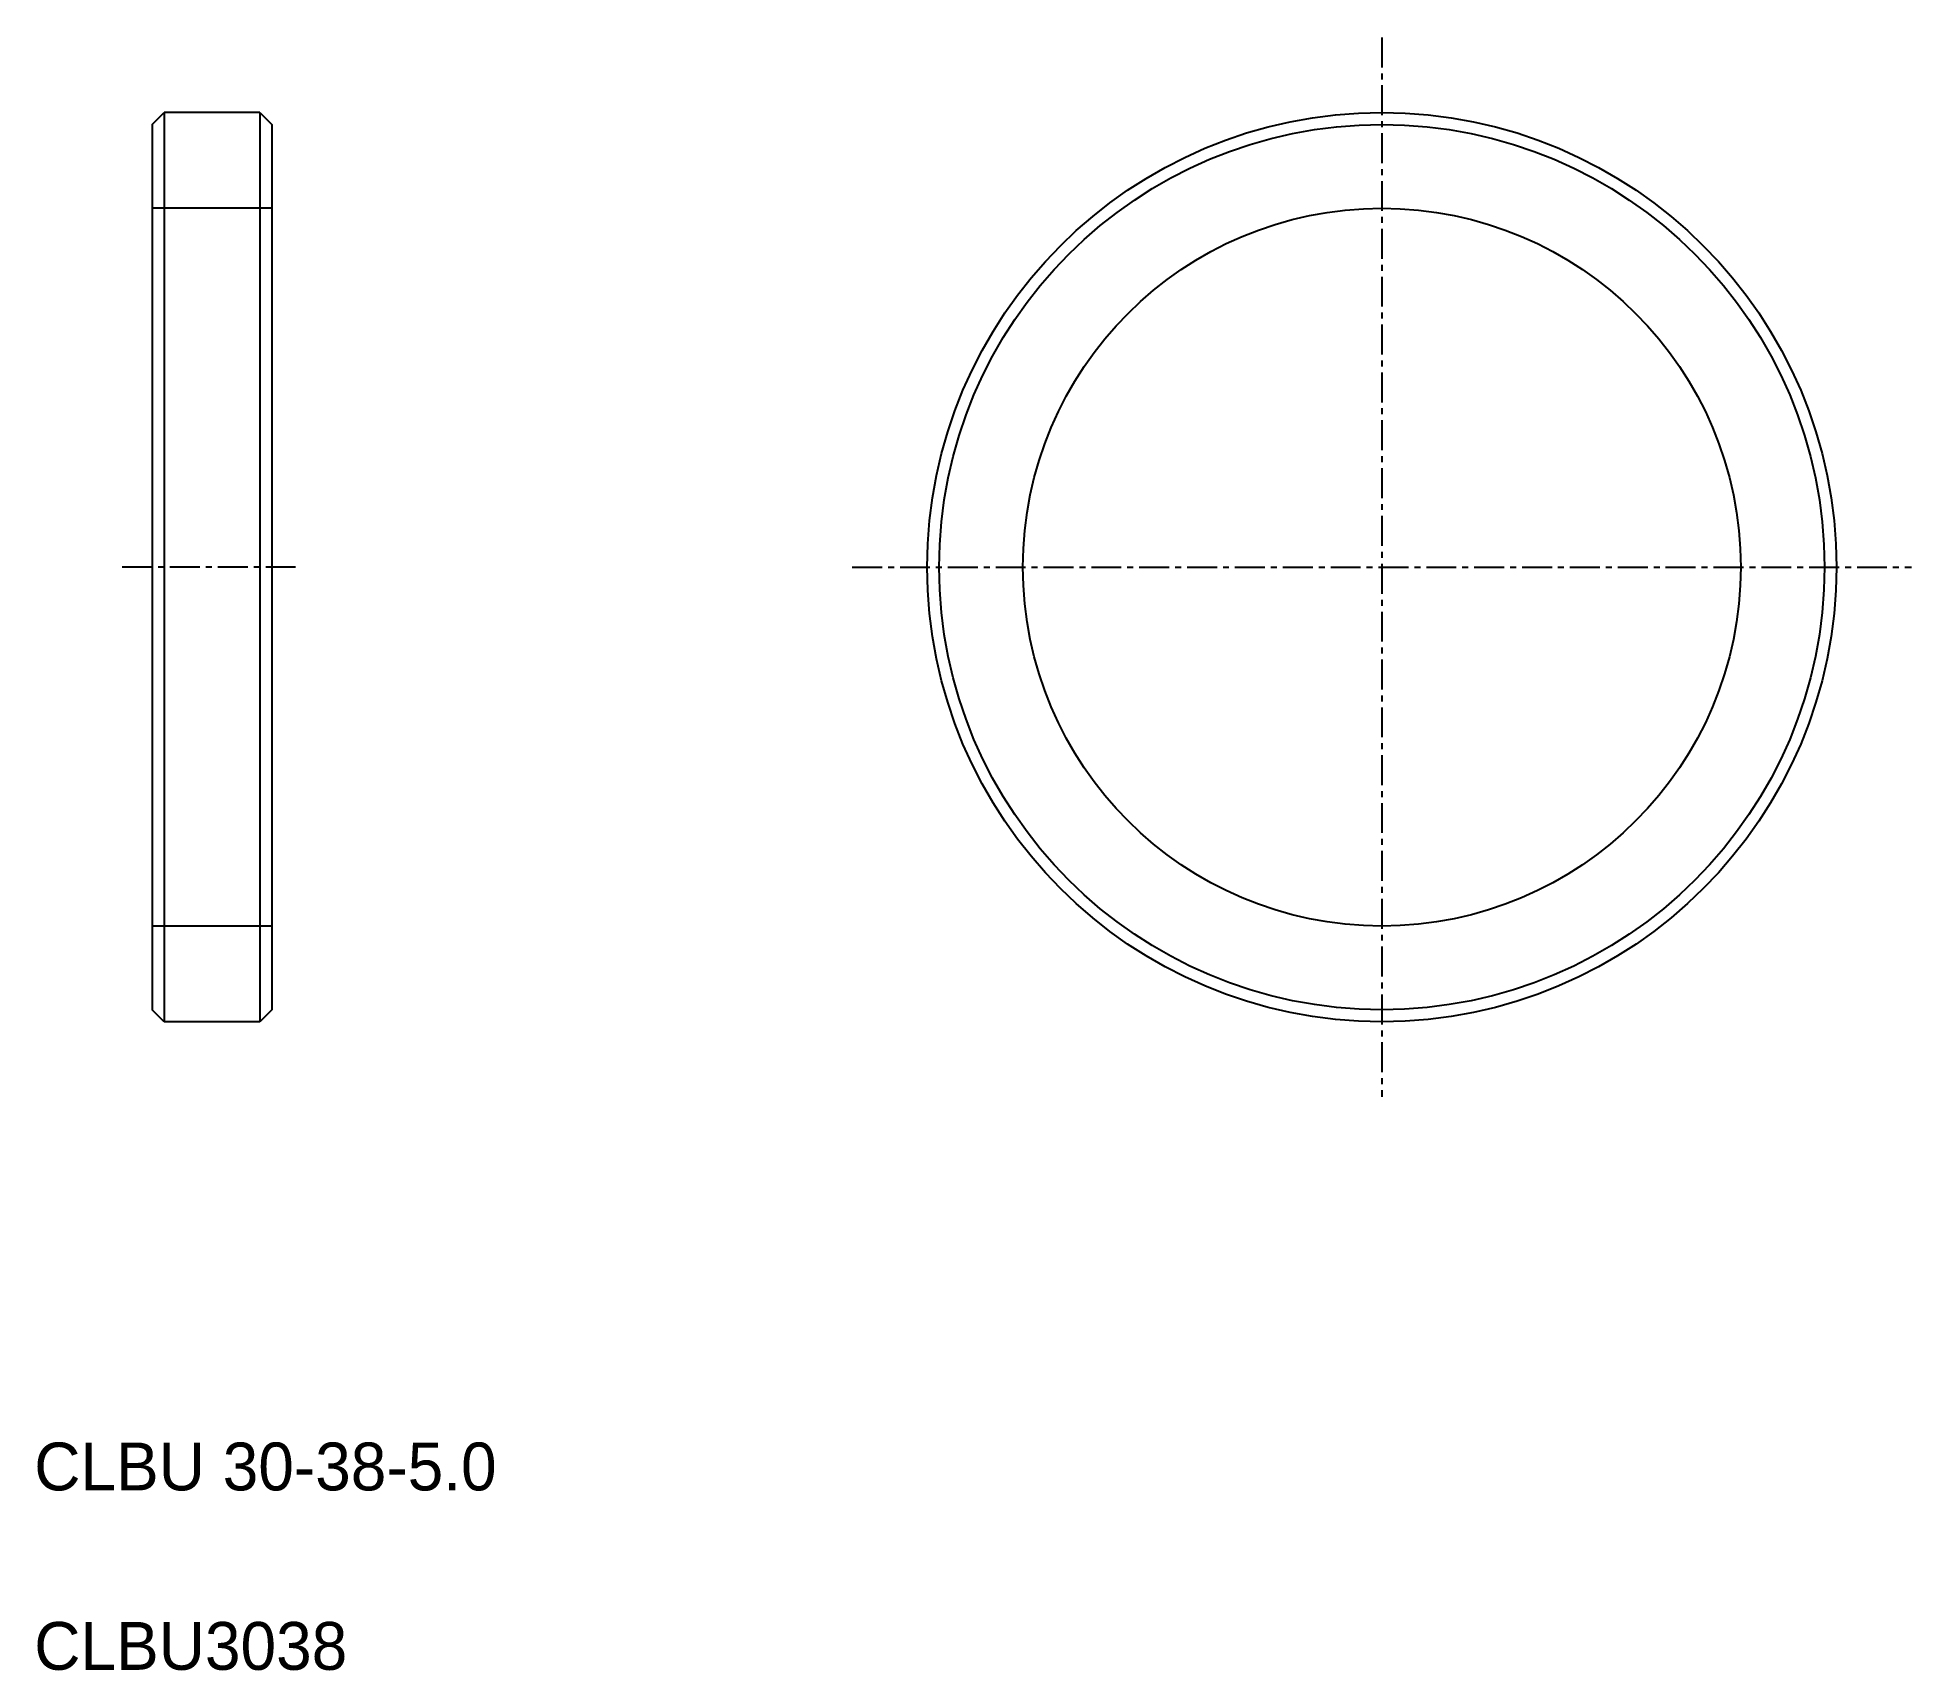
# Model space of a CAD drawing. Extents: x 155.9 to 234.2, y 80.6 to 148.9.
import ezdxf

# ---------------------------------------------------------------- set-up
doc = ezdxf.new("R2010")
doc.units = 0
doc.linetypes.add('CENTER', pattern=[2, 1.25, -0.25, 0.25, -0.25])
doc.linetypes.add('DASHED', pattern=[19.05, 12.7, -6.35])
doc.layers.get('0').update_dxf_attribs({"linetype": 'CONTINUOUS'})
doc.layers.add('CENTER', color=1, linetype='CENTER')

msp = doc.modelspace()

# ---------------------------------------------------------------- linework, layer by layer
for p, q in [((160.692, 145.258), (161.192, 145.758)), ((161.192, 145.758), (161.192, 107.758)), ((165.192, 145.758), (161.192, 145.758)), ((163.192, 145.758), (163.192, 145.758)), ((164.192, 145.758), (164.192, 145.758)), ((165.192, 145.758), (165.192, 107.758)), ((165.192, 145.758), (165.692, 145.258)), ((160.692, 145.258), (160.692, 108.258)), ((165.692, 145.258), (165.692, 108.258)), ((161.192, 107.758), (160.692, 108.258)), ((165.692, 108.258), (165.192, 107.758)), ((165.192, 107.758), (161.192, 107.758))]:
    msp.add_line(p, q)
at = {"color": 3, "linetype": 'DASHED'}
for p, q in [((165.692, 141.758), (160.692, 141.758)), ((165.692, 111.758), (160.692, 111.758))]:
    msp.add_line(p, q, dxfattribs=at)
for radius in [19, 18.5, 15]:
    msp.add_circle((212.091, 126.758), radius)
at = {"layer": 'CENTER', "color": 1, "linetype": 'CENTER'}
for p, q in [((212.091, 148.896), (212.091, 104.62)), ((166.692, 126.758), (159.224, 126.758)), ((189.953, 126.758), (234.229, 126.758))]:
    msp.add_line(p, q, dxfattribs=at)

# ---------------------------------------------------------------- texts
for s, p in [('CLBU 30-38-5.0', (155.768, 88.168)), ('CLBU3038', (155.768, 80.668))]:
    msp.add_text(s, height=2).set_placement(p)

doc.saveas('drawing.dxf')
